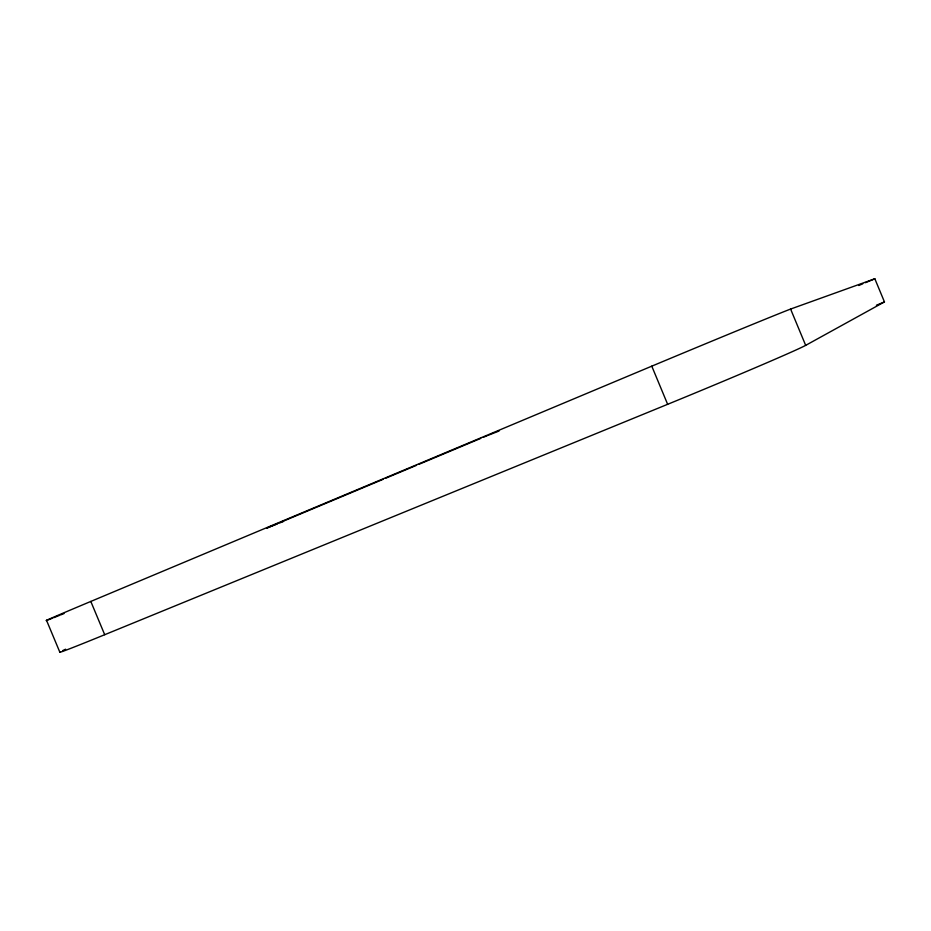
<?xml version="1.0" encoding="UTF-8"?>
<svg xmlns="http://www.w3.org/2000/svg" width="931" height="931" viewBox="0 0 931 931"><rect width="100%" height="100%" fill="white"/><g stroke="black" fill="none" stroke-linecap="round" stroke-linejoin="round"><path stroke-width="1.4" d="M60.434 651.758A109.823 1.513 -22.8 0 0 104.703 634.709L667.643 404.31A121.914 2.002 -22.5 0 0 805.676 345.366L884.45 301.912L874.837 278.776L790.594 309.057A121.926 0.896 -22.6 0 0 651.781 366.162L90.807 601.438A109.835 0.687 -22.5 0 0 52.636 618.126M278.73 523.094L266.685 528.133L277.054 524.013M281.406 521.965L383.072 479.337M385.748 478.22L416.518 465.314M419.194 464.197L480.733 438.396M483.398 437.267L487.413 435.592M858.754 285.503L862.769 283.815M865.458 282.698L874.837 278.776M876.385 305.24L884.45 301.912M279.649 522.978L283.548 521.418M488.705 435.08L499.028 431.041M90.807 601.438L104.703 634.709M46.55 620.383L59.852 652.224M790.594 309.057L805.676 345.366M651.781 366.162L667.643 404.31M64.041 613.552A109.835 0.687 -22.5 0 1 60.562 614.96M59.479 615.391A109.835 0.687 -22.5 0 1 53.823 617.66M62.773 650.56A109.823 1.513 -22.8 0 1 65.624 649.21"/></g></svg>
